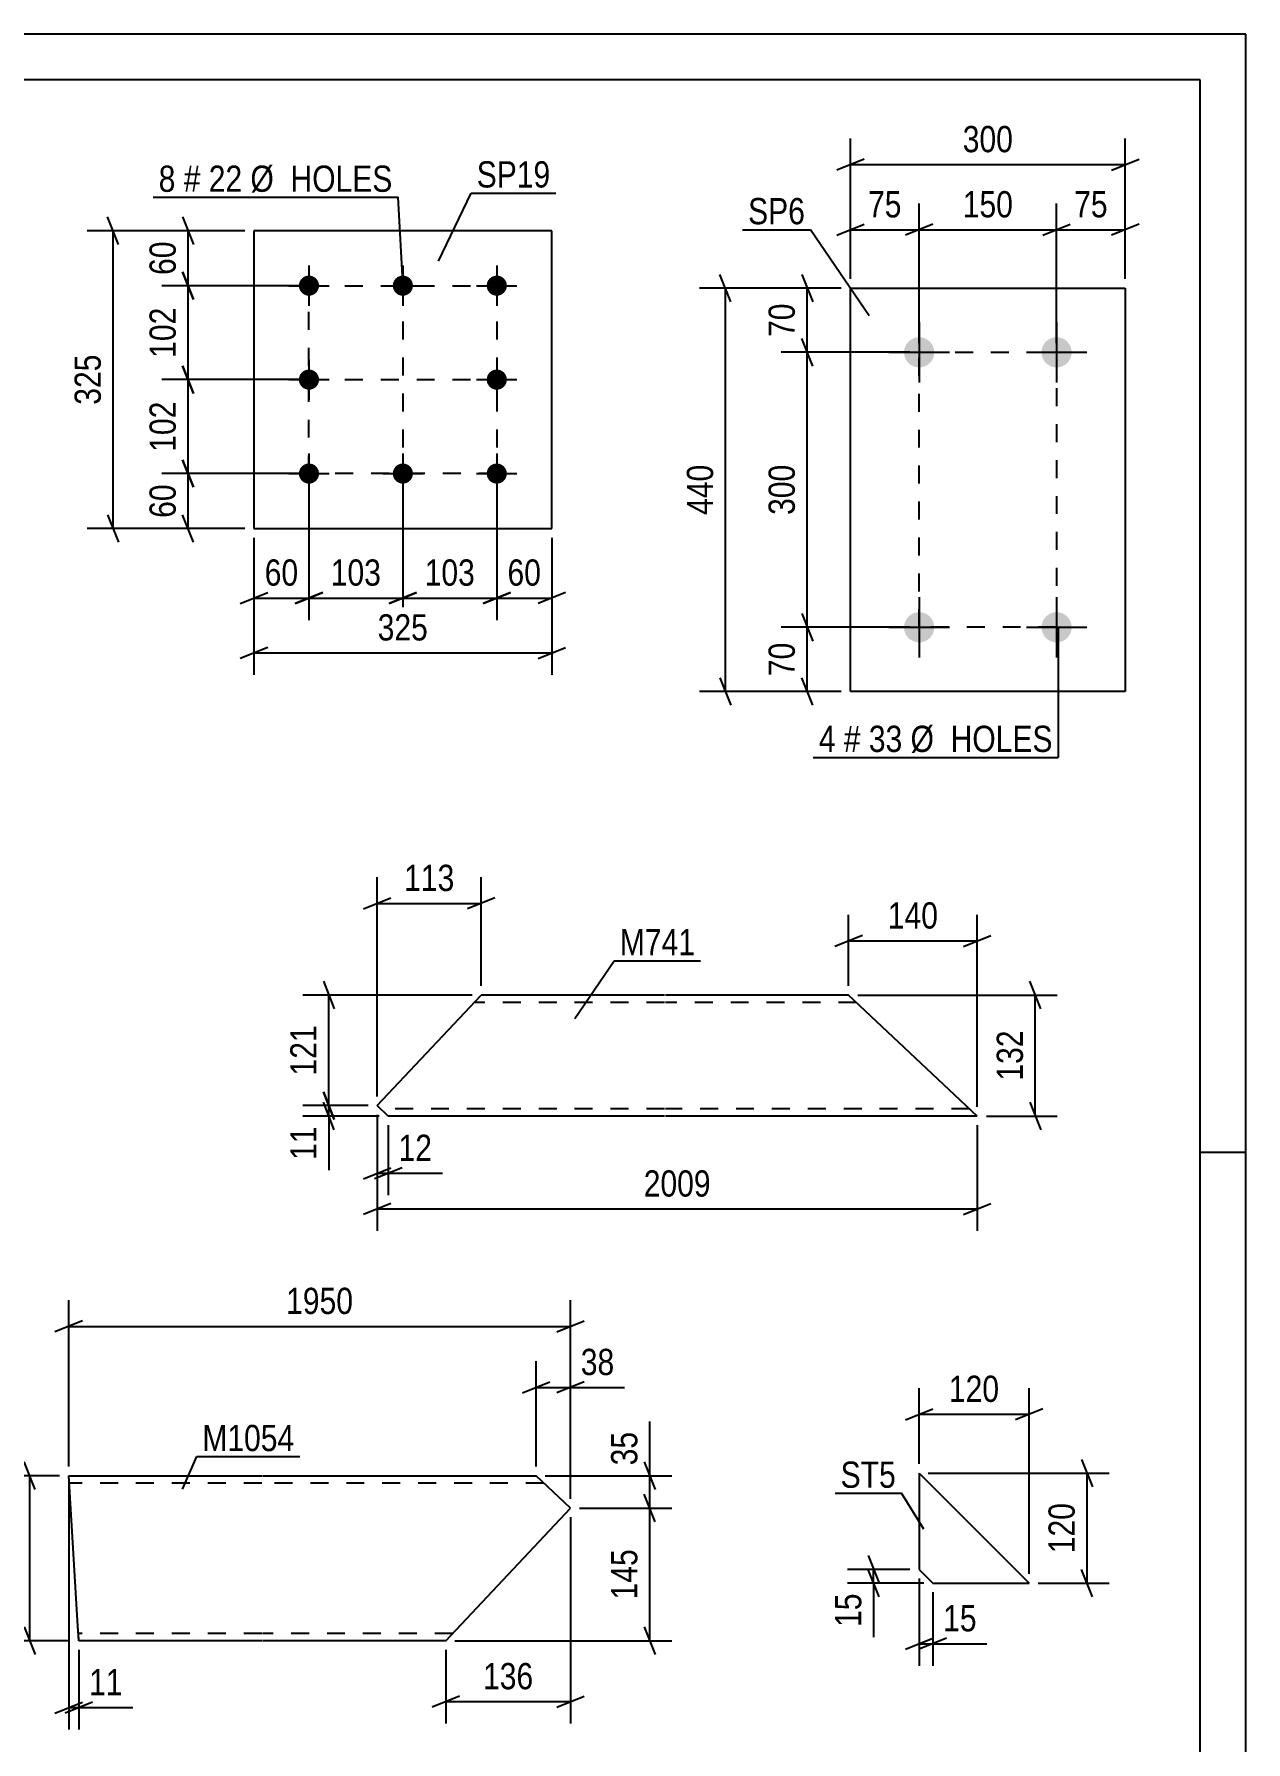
# Model space of a CAD drawing. Header units: millimetres. Extents: x 0 to 594, y 0 to 420.
# Drawn here: x 461.7 to 594, y 233.7 to 420 of the extents above; entities that cross this region are included whole.
import ezdxf

# ---------------------------------------------------------------- set-up
doc = ezdxf.new("R2010")
doc.units = ezdxf.units.MM
doc.linetypes.add('DXK_LINE_DOT2', pattern=[3.9198, 1.9599, -1.9599])
doc.styles.add('Arial Narrow', font='ARIALN.TTF', dxfattribs={"height": 0.2})

# ---------------------------------------------------------------- blocks, each defined once
blk = doc.blocks.new('Unknown-761545824-1135 - 13794')
at = {"color": 5, "linetype": 'Continuous'}
for p, q in [((594, 420), (0, 420)), ((594, 0), (594, 420)), ((589, 415), (5, 415)), ((589, 5), (589, 415)), ((594, 298), (589, 298))]:
    blk.add_line(p, q, dxfattribs=at)
blk = doc.blocks.new('Part-761545824-13639 - 13638')
at = {"color": 2, "linetype": 'Continuous'}
for p, q in [((499.19, 303.1), (510.54, 315.17)), ((530.54, 315.17), (510.54, 315.17)), ((550.64, 315.17), (530.64, 315.17)), ((564.68, 301.97), (550.64, 315.17)), ((500.4, 301.97), (499.19, 303.1)), ((530.54, 301.97), (500.4, 301.97)), ((564.68, 301.97), (530.64, 301.97))]:
    blk.add_line(p, q, dxfattribs=at)
at = {"color": 7, "linetype": 'DXK_LINE_DOT2'}
for p, q in [((530.54, 314.37), (509.79, 314.37)), ((551.49, 314.37), (530.64, 314.37)), ((530.54, 302.77), (499.55, 302.77)), ((563.83, 302.77), (530.64, 302.77)), ((563.58, 303), (563.63, 302.96)), ((563.76, 302.83), (563.83, 302.77))]:
    blk.add_line(p, q, dxfattribs=at)
blk = doc.blocks.new('Part-761545824-13692 - 13691')
at = {"color": 2, "linetype": 'Continuous'}
for p, q in [((466.53, 246.33), (465.52, 262.73)), ((465.52, 262.73), (486.58, 262.73)), ((486.68, 262.73), (516.53, 262.73)), ((520.28, 259.2), (516.53, 262.73)), ((506.68, 244.73), (520.28, 259.2)), ((466.63, 244.73), (466.53, 246.33)), ((486.58, 244.73), (466.63, 244.73)), ((506.68, 244.73), (486.68, 244.73))]:
    blk.add_line(p, q, dxfattribs=at)
at = {"color": 7, "linetype": 'DXK_LINE_DOT2'}
for p, q in [((486.58, 261.93), (465.57, 261.93)), ((517.38, 261.93), (486.68, 261.93)), ((466.62, 244.86), (466.53, 246.33)), ((466.58, 245.53), (466.57, 245.59)), ((486.58, 245.53), (466.58, 245.53)), ((507.43, 245.53), (486.68, 245.53))]:
    blk.add_line(p, q, dxfattribs=at)
blk = doc.blocks.new('Bolt-761545824-13707 - 13705')
at = {"linetype": 'Continuous'}
for points in [[(491.74, 393.66, -1), (491.74, 391.46, -1)], [(501.99, 393.66, -1), (501.99, 391.46, -1)], [(512.24, 393.66, -1), (512.24, 391.46, -1)], [(491.74, 383.41, -1), (491.74, 381.21, -1)], [(512.24, 383.41, -1), (512.24, 381.21, -1)], [(491.74, 373.16, -1), (491.74, 370.96, -1)], [(501.99, 373.16, -1), (501.99, 370.96, -1)], [(512.24, 373.16, -1), (512.24, 370.96, -1)]]:
    blk.add_hatch(color=1, dxfattribs=at).paths.add_polyline_path(points)
at = {"color": 1, "linetype": 'Continuous'}
for p, q in [((491.74, 394.76), (491.74, 390.36)), ((501.99, 394.76), (501.99, 390.36)), ((512.24, 394.76), (512.24, 390.36)), ((489.54, 392.56), (493.94, 392.56)), ((499.79, 392.56), (504.19, 392.56)), ((510.04, 392.56), (514.44, 392.56)), ((491.74, 384.51), (491.74, 380.11)), ((512.24, 384.51), (512.24, 380.11)), ((489.54, 382.31), (493.94, 382.31)), ((510.04, 382.31), (514.44, 382.31)), ((491.74, 374.26), (491.74, 369.86)), ((501.99, 374.26), (501.99, 369.86)), ((512.24, 374.26), (512.24, 369.86)), ((489.54, 372.06), (493.94, 372.06)), ((499.79, 372.06), (504.19, 372.06)), ((510.04, 372.06), (514.44, 372.06))]:
    blk.add_line(p, q, dxfattribs=at)
blk = doc.blocks.new('Part-761545824-13706 - 13705')
at = {"color": 2, "linetype": 'Continuous'}
for p, q in [((485.74, 398.56), (485.74, 366.06)), ((518.24, 398.56), (485.74, 398.56)), ((518.24, 366.06), (518.24, 398.56)), ((485.74, 366.06), (518.24, 366.06))]:
    blk.add_line(p, q, dxfattribs=at)
blk = doc.blocks.new('Bolt-761545824-13783 - 13781')
at = {"linetype": 'Continuous'}
for points in [[(558.34, 386.94, -1), (558.34, 383.64, -1)], [(573.34, 386.94, -1), (573.34, 383.64, -1)], [(558.34, 356.94, -1), (558.34, 353.64, -1)], [(573.34, 356.94, -1), (573.34, 353.64, -1)]]:
    blk.add_hatch(color=1, dxfattribs=at).paths.add_polyline_path(points)
at = {"color": 1, "linetype": 'Continuous'}
for p, q in [((558.34, 388.59), (558.34, 381.99)), ((573.34, 388.59), (573.34, 381.99)), ((555.04, 385.29), (561.64, 385.29)), ((570.04, 385.29), (576.64, 385.29)), ((558.34, 358.59), (558.34, 351.99)), ((573.34, 358.59), (573.34, 351.99)), ((555.04, 355.29), (561.64, 355.29)), ((570.04, 355.29), (576.64, 355.29))]:
    blk.add_line(p, q, dxfattribs=at)
blk = doc.blocks.new('Part-761545824-13782 - 13781')
at = {"color": 2, "linetype": 'Continuous'}
for p, q in [((550.84, 348.29), (550.84, 392.29)), ((550.84, 392.29), (580.84, 392.29)), ((580.84, 392.29), (580.84, 348.29)), ((580.84, 348.29), (550.84, 348.29))]:
    blk.add_line(p, q, dxfattribs=at)
blk = doc.blocks.new('Part-761545824-13821 - 13820')
at = {"color": 2, "linetype": 'Continuous'}
for p, q in [((558.34, 263.01), (558.34, 252.51)), ((558.34, 263.01), (570.34, 251.01)), ((558.34, 252.51), (559.84, 251.01)), ((559.84, 251.01), (570.34, 251.01))]:
    blk.add_line(p, q, dxfattribs=at)
blk = doc.blocks.new('Rectangle-761545824-16225 - 13705')
at = {"color": 1, "linetype": 'DXK_LINE_DOT2'}
blk.add_lwpolyline([(491.74, 392.56), (512.24, 392.56), (512.24, 372.06), (491.74, 372.06), (491.74, 392.56)], close=True, dxfattribs=at)
blk = doc.blocks.new('Rectangle-761545824-16265 - 13781')
at = {"color": 1, "linetype": 'DXK_LINE_DOT2'}
blk.add_lwpolyline([(558.34, 385.29), (573.34, 385.29), (573.34, 355.29), (558.34, 355.29), (558.34, 385.29)], close=True, dxfattribs=at)
blk = doc.blocks.new('Line-761545824-16235 - 13705')
at = {"color": 1, "linetype": 'DXK_LINE_DOT2'}
blk.add_line((501.99, 392.56), (501.99, 372.06), dxfattribs=at)
blk = doc.blocks.new('Line-761545824-16242 - 13705')
at = {"color": 1, "linetype": 'DXK_LINE_DOT2'}
blk.add_line((491.74, 382.31), (512.24, 382.31), dxfattribs=at)
blk = doc.blocks.new('StraightDimension-761545824-16345 - 13638')
at = {"color": 7, "linetype": 'Continuous'}
for p, q in [((509.54, 315.17), (491.06, 315.17)), ((493.31, 316.67), (494.51, 313.67)), ((493.91, 303.1), (493.91, 315.17)), ((494.51, 301.6), (493.31, 304.6)), ((498.19, 303.1), (491.06, 303.1))]:
    blk.add_line(p, q, dxfattribs=at)
at = {"color": 0}
blk.add_wipeout([(493.16, 312.48), (488.96, 312.48), (488.96, 305.79), (493.16, 305.79)], dxfattribs=at)
at = {"color": 3, "style": 'Arial Narrow'}
blk.add_text('121', height=2.863, rotation=90.0002, dxfattribs=at).set_placement((492.56, 306.39))
blk = doc.blocks.new('StraightDimension-761545824-14004 - 13638')
at = {"color": 7, "linetype": 'Continuous'}
for p, q in [((499.19, 302.1), (499.19, 293.32)), ((500.4, 300.97), (500.4, 293.32)), ((497.69, 295.12), (500.69, 296.32)), ((501.9, 296.32), (498.9, 295.12)), ((499.19, 295.72), (500.4, 295.72))]:
    blk.add_line(p, q, dxfattribs=at)
at = {"color": 0}
blk.add_wipeout([(505.78, 296.47), (505.78, 300.67), (500.92, 300.67), (500.92, 296.47)], dxfattribs=at)
at = {"color": 7, "linetype": 'Continuous'}
blk.add_line((500.4, 295.72), (506.3, 295.72), dxfattribs=at)
blk.add_line((500.4, 295.72), (506.3, 295.72), dxfattribs=at)
at = {"color": 3, "style": 'Arial Narrow'}
blk.add_text('12', height=2.863, dxfattribs=at).set_placement((501.52, 297.07))
blk = doc.blocks.new('StraightDimension-761545824-13996 - 13638')
at = {"color": 7, "linetype": 'Continuous'}
for p, q in [((550.64, 316.17), (550.64, 323.92)), ((564.68, 302.97), (564.68, 323.92)), ((552.14, 321.67), (549.14, 320.47)), ((550.64, 321.07), (564.68, 321.07)), ((563.18, 320.47), (566.18, 321.67))]:
    blk.add_line(p, q, dxfattribs=at)
at = {"color": 0}
blk.add_wipeout([(561, 321.82), (561, 326.02), (554.32, 326.02), (554.32, 321.82)], dxfattribs=at)
at = {"color": 3, "style": 'Arial Narrow'}
blk.add_text('140', height=2.863, dxfattribs=at).set_placement((554.92, 322.42))
blk = doc.blocks.new('StraightDimension-761545824-14016 - 13638')
at = {"color": 7, "linetype": 'Continuous'}
for p, q in [((551.64, 315.17), (573.42, 315.17)), ((571.62, 313.67), (570.42, 316.67)), ((571.02, 301.97), (571.02, 315.17)), ((565.68, 301.97), (573.42, 301.97)), ((570.42, 303.47), (571.62, 300.47))]:
    blk.add_line(p, q, dxfattribs=at)
at = {"color": 0}
blk.add_wipeout([(570.27, 311.91), (566.07, 311.91), (566.07, 305.23), (570.27, 305.23)], dxfattribs=at)
at = {"color": 3, "style": 'Arial Narrow'}
blk.add_text('132', height=2.863, rotation=90.0002, dxfattribs=at).set_placement((569.67, 305.83))
blk = doc.blocks.new('StraightDimension-761545824-14000 - 13638')
at = {"color": 7, "linetype": 'Continuous'}
for p, q in [((499.19, 304.1), (499.19, 328.02)), ((510.54, 316.17), (510.54, 328.02)), ((497.69, 324.57), (500.69, 325.77)), ((499.19, 325.17), (510.54, 325.17)), ((512.04, 325.77), (509.04, 324.57))]:
    blk.add_line(p, q, dxfattribs=at)
at = {"color": 0}
blk.add_wipeout([(508.21, 325.92), (508.21, 330.12), (501.53, 330.12), (501.53, 325.92)], dxfattribs=at)
at = {"color": 3, "style": 'Arial Narrow'}
blk.add_text('113', height=2.863, dxfattribs=at).set_placement((502.13, 326.52))
blk = doc.blocks.new('StraightDimension-761545824-14022 - 13638')
at = {"color": 7, "linetype": 'Continuous'}
for p, q in [((499.19, 302.1), (499.19, 289.43)), ((564.68, 300.97), (564.68, 289.43)), ((500.69, 292.43), (497.69, 291.23)), ((499.19, 291.83), (564.68, 291.83)), ((563.18, 291.23), (566.18, 292.43))]:
    blk.add_line(p, q, dxfattribs=at)
at = {"color": 0}
blk.add_wipeout([(536.19, 292.58), (536.19, 296.78), (527.68, 296.78), (527.68, 292.58)], dxfattribs=at)
at = {"color": 3, "style": 'Arial Narrow'}
blk.add_text('2009', height=2.863, dxfattribs=at).set_placement((528.28, 293.18))
blk = doc.blocks.new('StraightDimension-761545824-16346 - 13638')
at = {"color": 7, "linetype": 'Continuous'}
for p, q in [((493.31, 304.6), (494.51, 301.6)), ((498.19, 303.1), (491.06, 303.1)), ((499.4, 301.97), (491.06, 301.97)), ((494.51, 300.47), (493.31, 303.47)), ((493.91, 301.97), (493.91, 303.1))]:
    blk.add_line(p, q, dxfattribs=at)
at = {"color": 0}
blk.add_wipeout([(493.16, 301.44), (488.96, 301.44), (488.96, 296.59), (493.16, 296.59)], dxfattribs=at)
at = {"color": 7, "linetype": 'Continuous'}
blk.add_line((493.91, 301.97), (493.91, 296.06), dxfattribs=at)
blk.add_line((493.91, 301.97), (493.91, 296.06), dxfattribs=at)
at = {"color": 3, "style": 'Arial Narrow'}
blk.add_text('11', height=2.863, rotation=90.0002, dxfattribs=at).set_placement((492.56, 297.19))
blk = doc.blocks.new('StraightDimension-761545824-14095 - 13691')
at = {"color": 7, "linetype": 'Continuous'}
for p, q in [((521.28, 259.2), (531.33, 259.2)), ((529.53, 257.7), (528.33, 260.7)), ((528.93, 244.73), (528.93, 259.2)), ((528.33, 246.23), (529.53, 243.23)), ((507.68, 244.73), (531.33, 244.73))]:
    blk.add_line(p, q, dxfattribs=at)
at = {"color": 0}
blk.add_wipeout([(528.18, 255.31), (523.98, 255.31), (523.98, 248.63), (528.18, 248.63)], dxfattribs=at)
at = {"color": 3, "style": 'Arial Narrow'}
blk.add_text('145', height=2.863, rotation=90.0002, dxfattribs=at).set_placement((527.58, 249.23))
blk = doc.blocks.new('StraightDimension-761545824-14102 - 13691')
at = {"color": 7, "linetype": 'Continuous'}
for p, q in [((464.52, 262.73), (458.41, 262.73)), ((461.86, 261.23), (460.66, 264.23)), ((461.26, 244.73), (461.26, 262.73)), ((460.66, 246.23), (461.86, 243.23)), ((465.63, 244.73), (458.41, 244.73))]:
    blk.add_line(p, q, dxfattribs=at)
at = {"color": 0}
blk.add_wipeout([(460.51, 257.08), (456.31, 257.08), (456.31, 250.39), (460.51, 250.39)], dxfattribs=at)
at = {"color": 3, "style": 'Arial Narrow'}
blk.add_text('180', height=2.863, rotation=90.0002, dxfattribs=at).set_placement((459.91, 250.99))
blk = doc.blocks.new('StraightDimension-761545824-14094 - 13691')
at = {"color": 7, "linetype": 'Continuous'}
for p, q in [((517.53, 262.73), (531.33, 262.73)), ((528.33, 264.23), (529.53, 261.23)), ((528.93, 259.2), (528.93, 262.73)), ((521.28, 259.2), (531.33, 259.2)), ((529.53, 257.7), (528.33, 260.7))]:
    blk.add_line(p, q, dxfattribs=at)
at = {"color": 0}
blk.add_wipeout([(528.18, 268.11), (523.98, 268.11), (523.98, 263.26), (528.18, 263.26)], dxfattribs=at)
at = {"color": 7, "linetype": 'Continuous'}
blk.add_line((528.93, 262.73), (528.93, 268.64), dxfattribs=at)
blk.add_line((528.93, 262.73), (528.93, 268.64), dxfattribs=at)
at = {"color": 3, "style": 'Arial Narrow'}
blk.add_text('35', height=2.863, rotation=90.0002, dxfattribs=at).set_placement((527.58, 263.86))
blk = doc.blocks.new('StraightDimension-761545824-14086 - 13691')
at = {"color": 7, "linetype": 'Continuous'}
for p, q in [((465.52, 261.73), (465.52, 235.03)), ((466.63, 243.73), (466.63, 235.03)), ((464.02, 236.83), (467.02, 238.03)), ((468.13, 238.03), (465.13, 236.83)), ((465.52, 237.43), (466.63, 237.43))]:
    blk.add_line(p, q, dxfattribs=at)
at = {"color": 0}
blk.add_wipeout([(472.01, 238.18), (472.01, 242.38), (467.15, 242.38), (467.15, 238.18)], dxfattribs=at)
at = {"color": 7, "linetype": 'Continuous'}
blk.add_line((466.63, 237.43), (472.53, 237.43), dxfattribs=at)
blk.add_line((466.63, 237.43), (472.53, 237.43), dxfattribs=at)
at = {"color": 3, "style": 'Arial Narrow'}
blk.add_text('11', height=2.863, dxfattribs=at).set_placement((467.75, 238.78))
blk = doc.blocks.new('StraightDimension-761545824-14090 - 13691')
at = {"color": 7, "linetype": 'Continuous'}
for p, q in [((516.53, 263.73), (516.53, 275.21)), ((520.28, 260.2), (520.28, 275.21)), ((515.03, 271.76), (518.03, 272.96)), ((516.53, 272.36), (520.28, 272.36)), ((521.78, 272.96), (518.78, 271.76))]:
    blk.add_line(p, q, dxfattribs=at)
at = {"color": 0}
blk.add_wipeout([(525.67, 273.11), (525.67, 277.31), (520.81, 277.31), (520.81, 273.11)], dxfattribs=at)
at = {"color": 7, "linetype": 'Continuous'}
blk.add_line((520.28, 272.36), (526.19, 272.36), dxfattribs=at)
blk.add_line((520.28, 272.36), (526.19, 272.36), dxfattribs=at)
at = {"color": 3, "style": 'Arial Narrow'}
blk.add_text('38', height=2.863, dxfattribs=at).set_placement((521.41, 273.71))
blk = doc.blocks.new('StraightDimension-761545824-14082 - 13691')
at = {"color": 7, "linetype": 'Continuous'}
for p, q in [((520.28, 258.2), (520.28, 235.68)), ((506.68, 243.73), (506.68, 235.68)), ((508.18, 238.68), (505.18, 237.48)), ((518.78, 237.48), (521.78, 238.68)), ((506.68, 238.08), (520.28, 238.08))]:
    blk.add_line(p, q, dxfattribs=at)
at = {"color": 0}
blk.add_wipeout([(516.82, 238.83), (516.82, 243.03), (510.14, 243.03), (510.14, 238.83)], dxfattribs=at)
at = {"color": 3, "style": 'Arial Narrow'}
blk.add_text('136', height=2.863, dxfattribs=at).set_placement((510.74, 239.43))
blk = doc.blocks.new('StraightDimension-761545824-14108 - 13691')
at = {"color": 7, "linetype": 'Continuous'}
for p, q in [((465.52, 263.73), (465.52, 281.87)), ((520.28, 260.2), (520.28, 281.87)), ((467.02, 279.62), (464.02, 278.42)), ((518.78, 278.42), (521.78, 279.62)), ((465.52, 279.02), (520.28, 279.02))]:
    blk.add_line(p, q, dxfattribs=at)
at = {"color": 0}
blk.add_wipeout([(497.16, 279.77), (497.16, 283.97), (488.65, 283.97), (488.65, 279.77)], dxfattribs=at)
at = {"color": 3, "style": 'Arial Narrow'}
blk.add_text('1950', height=2.863, dxfattribs=at).set_placement((489.25, 280.37))
blk = doc.blocks.new('StraightDimension-761545824-14112 - 13705')
at = {"color": 7, "linetype": 'Continuous'}
for p, q in [((477.95, 400.06), (479.15, 397.06)), ((484.74, 398.56), (475.7, 398.56)), ((478.55, 392.56), (478.55, 398.56)), ((479.15, 391.06), (477.95, 394.06)), ((490.74, 392.56), (475.7, 392.56))]:
    blk.add_line(p, q, dxfattribs=at)
at = {"color": 0}
blk.add_wipeout([(477.8, 397.99), (473.6, 397.99), (473.6, 393.13), (477.8, 393.13)], dxfattribs=at)
at = {"color": 3, "style": 'Arial Narrow'}
blk.add_text('60', height=2.863, rotation=90.0002, dxfattribs=at).set_placement((477.2, 393.73))
blk = doc.blocks.new('StraightDimension-761545824-14135 - 13705')
at = {"color": 7, "linetype": 'Continuous'}
for p, q in [((491.74, 371.06), (491.74, 356.08)), ((485.74, 365.06), (485.74, 356.08)), ((484.24, 357.88), (487.24, 359.08)), ((485.74, 358.48), (491.74, 358.48)), ((493.24, 359.08), (490.24, 357.88))]:
    blk.add_line(p, q, dxfattribs=at)
at = {"color": 0}
blk.add_wipeout([(491.16, 359.23), (491.16, 363.43), (486.31, 363.43), (486.31, 359.23)], dxfattribs=at)
at = {"color": 3, "style": 'Arial Narrow'}
blk.add_text('60', height=2.863, dxfattribs=at).set_placement((486.91, 359.83))
blk = doc.blocks.new('StraightDimension-761545824-14113 - 13705')
at = {"color": 7, "linetype": 'Continuous'}
for p, q in [((477.95, 394.06), (479.15, 391.06)), ((490.74, 392.56), (475.7, 392.56)), ((478.55, 382.31), (478.55, 392.56)), ((479.15, 380.81), (477.95, 383.81)), ((490.74, 382.31), (475.7, 382.31))]:
    blk.add_line(p, q, dxfattribs=at)
at = {"color": 0}
blk.add_wipeout([(477.8, 390.78), (473.6, 390.78), (473.6, 384.09), (477.8, 384.09)], dxfattribs=at)
at = {"color": 3, "style": 'Arial Narrow'}
blk.add_text('102', height=2.863, rotation=90.0002, dxfattribs=at).set_placement((477.2, 384.69))
blk = doc.blocks.new('StraightDimension-761545824-14114 - 13705')
at = {"color": 7, "linetype": 'Continuous'}
for p, q in [((477.95, 383.81), (479.15, 380.81)), ((490.74, 382.31), (475.7, 382.31)), ((478.55, 372.06), (478.55, 382.31)), ((479.15, 370.56), (477.95, 373.56)), ((490.74, 372.06), (475.7, 372.06))]:
    blk.add_line(p, q, dxfattribs=at)
at = {"color": 0}
blk.add_wipeout([(477.8, 380.53), (473.6, 380.53), (473.6, 373.84), (477.8, 373.84)], dxfattribs=at)
at = {"color": 3, "style": 'Arial Narrow'}
blk.add_text('102', height=2.863, rotation=90.0002, dxfattribs=at).set_placement((477.2, 374.44))
blk = doc.blocks.new('StraightDimension-761545824-14115 - 13705')
at = {"color": 7, "linetype": 'Continuous'}
for p, q in [((477.95, 373.56), (479.15, 370.56)), ((490.74, 372.06), (475.7, 372.06)), ((478.55, 366.06), (478.55, 372.06)), ((479.15, 364.56), (477.95, 367.56)), ((484.74, 366.06), (475.7, 366.06))]:
    blk.add_line(p, q, dxfattribs=at)
at = {"color": 0}
blk.add_wipeout([(477.8, 371.49), (473.6, 371.49), (473.6, 366.63), (477.8, 366.63)], dxfattribs=at)
at = {"color": 3, "style": 'Arial Narrow'}
blk.add_text('60', height=2.863, rotation=90.0002, dxfattribs=at).set_placement((477.2, 367.23))
blk = doc.blocks.new('StraightDimension-761545824-14128 - 13705')
at = {"color": 7, "linetype": 'Continuous'}
for p, q in [((470.97, 397.06), (469.77, 400.06)), ((484.74, 398.56), (467.52, 398.56)), ((470.37, 366.06), (470.37, 398.56)), ((469.77, 367.56), (470.97, 364.56)), ((484.74, 366.06), (467.52, 366.06))]:
    blk.add_line(p, q, dxfattribs=at)
at = {"color": 0}
blk.add_wipeout([(469.62, 385.65), (465.42, 385.65), (465.42, 378.97), (469.62, 378.97)], dxfattribs=at)
at = {"color": 3, "style": 'Arial Narrow'}
blk.add_text('325', height=2.863, rotation=90.0002, dxfattribs=at).set_placement((469.02, 379.57))
blk = doc.blocks.new('StraightDimension-761545824-14132 - 13705')
at = {"color": 7, "linetype": 'Continuous'}
for p, q in [((512.24, 371.06), (512.24, 356.08)), ((518.24, 365.06), (518.24, 356.08)), ((510.74, 357.88), (513.74, 359.08)), ((512.24, 358.48), (518.24, 358.48)), ((519.74, 359.08), (516.74, 357.88))]:
    blk.add_line(p, q, dxfattribs=at)
at = {"color": 0}
blk.add_wipeout([(517.66, 359.23), (517.66, 363.43), (512.81, 363.43), (512.81, 359.23)], dxfattribs=at)
at = {"color": 3, "style": 'Arial Narrow'}
blk.add_text('60', height=2.863, dxfattribs=at).set_placement((513.41, 359.83))
blk = doc.blocks.new('StraightDimension-761545824-14133 - 13705')
at = {"color": 7, "linetype": 'Continuous'}
for p, q in [((501.99, 371.06), (501.99, 356.08)), ((512.24, 371.06), (512.24, 356.08)), ((500.49, 357.88), (503.49, 359.08)), ((501.99, 358.48), (512.24, 358.48)), ((513.74, 359.08), (510.74, 357.88))]:
    blk.add_line(p, q, dxfattribs=at)
at = {"color": 0}
blk.add_wipeout([(510.45, 359.23), (510.45, 363.43), (503.77, 363.43), (503.77, 359.23)], dxfattribs=at)
at = {"color": 3, "style": 'Arial Narrow'}
blk.add_text('103', height=2.863, dxfattribs=at).set_placement((504.37, 359.83))
blk = doc.blocks.new('StraightDimension-761545824-14134 - 13705')
at = {"color": 7, "linetype": 'Continuous'}
for p, q in [((491.74, 371.06), (491.74, 356.08)), ((501.99, 371.06), (501.99, 356.08)), ((490.24, 357.88), (493.24, 359.08)), ((491.74, 358.48), (501.99, 358.48)), ((503.49, 359.08), (500.49, 357.88))]:
    blk.add_line(p, q, dxfattribs=at)
at = {"color": 0}
blk.add_wipeout([(500.2, 359.23), (500.2, 363.43), (493.52, 363.43), (493.52, 359.23)], dxfattribs=at)
at = {"color": 3, "style": 'Arial Narrow'}
blk.add_text('103', height=2.863, dxfattribs=at).set_placement((494.12, 359.83))
blk = doc.blocks.new('StraightDimension-761545824-14148 - 13705')
at = {"color": 7, "linetype": 'Continuous'}
for p, q in [((485.74, 365.06), (485.74, 350.1)), ((518.24, 365.06), (518.24, 350.1)), ((487.24, 353.1), (484.24, 351.9)), ((485.74, 352.5), (518.24, 352.5)), ((516.74, 351.9), (519.74, 353.1))]:
    blk.add_line(p, q, dxfattribs=at)
at = {"color": 0}
blk.add_wipeout([(505.33, 353.25), (505.33, 357.45), (498.64, 357.45), (498.64, 353.25)], dxfattribs=at)
at = {"color": 3, "style": 'Arial Narrow'}
blk.add_text('325', height=2.863, dxfattribs=at).set_placement((499.24, 353.85))
blk = doc.blocks.new('StraightDimension-761545824-14193 - 13781')
at = {"color": 7, "linetype": 'Continuous'}
for p, q in [((546.72, 383.79), (545.52, 386.79)), ((557.34, 385.29), (543.27, 385.29)), ((546.12, 355.29), (546.12, 385.29)), ((545.52, 356.79), (546.72, 353.79)), ((557.34, 355.29), (543.27, 355.29))]:
    blk.add_line(p, q, dxfattribs=at)
at = {"color": 0}
blk.add_wipeout([(545.37, 373.63), (541.17, 373.63), (541.17, 366.95), (545.37, 366.95)], dxfattribs=at)
at = {"color": 3, "style": 'Arial Narrow'}
blk.add_text('300', height=2.863, rotation=90.0002, dxfattribs=at).set_placement((544.77, 367.55))
blk = doc.blocks.new('StraightDimension-761545824-14220 - 13781')
at = {"color": 7, "linetype": 'Continuous'}
for p, q in [((550.84, 393.29), (550.84, 408.62)), ((580.84, 393.29), (580.84, 408.62)), ((552.34, 406.37), (549.34, 405.17)), ((579.34, 405.17), (582.34, 406.37)), ((550.84, 405.77), (580.84, 405.77))]:
    blk.add_line(p, q, dxfattribs=at)
at = {"color": 0}
blk.add_wipeout([(569.18, 406.52), (569.18, 410.72), (562.5, 410.72), (562.5, 406.52)], dxfattribs=at)
at = {"color": 3, "style": 'Arial Narrow'}
blk.add_text('300', height=2.863, dxfattribs=at).set_placement((563.1, 407.12))
blk = doc.blocks.new('StraightDimension-761545824-14192 - 13781')
at = {"color": 7, "linetype": 'Continuous'}
for p, q in [((545.52, 393.79), (546.72, 390.79)), ((549.84, 392.29), (543.27, 392.29)), ((546.12, 385.29), (546.12, 392.29)), ((546.72, 383.79), (545.52, 386.79)), ((557.34, 385.29), (543.27, 385.29))]:
    blk.add_line(p, q, dxfattribs=at)
at = {"color": 0}
blk.add_wipeout([(545.37, 391.22), (541.17, 391.22), (541.17, 386.36), (545.37, 386.36)], dxfattribs=at)
at = {"color": 3, "style": 'Arial Narrow'}
blk.add_text('70', height=2.863, rotation=90.0002, dxfattribs=at).set_placement((544.77, 386.96))
blk = doc.blocks.new('StraightDimension-761545824-14194 - 13781')
at = {"color": 7, "linetype": 'Continuous'}
for p, q in [((545.52, 356.79), (546.72, 353.79)), ((557.34, 355.29), (543.27, 355.29)), ((546.12, 348.29), (546.12, 355.29)), ((546.72, 346.79), (545.52, 349.79)), ((549.84, 348.29), (543.27, 348.29))]:
    blk.add_line(p, q, dxfattribs=at)
at = {"color": 0}
blk.add_wipeout([(545.37, 354.22), (541.17, 354.22), (541.17, 349.36), (545.37, 349.36)], dxfattribs=at)
at = {"color": 3, "style": 'Arial Narrow'}
blk.add_text('70', height=2.863, rotation=90.0002, dxfattribs=at).set_placement((544.77, 349.96))
blk = doc.blocks.new('StraightDimension-761545824-14204 - 13781')
at = {"color": 7, "linetype": 'Continuous'}
for p, q in [((537.8, 390.79), (536.6, 393.79)), ((549.84, 392.29), (534.35, 392.29)), ((537.2, 348.29), (537.2, 392.29)), ((536.6, 349.79), (537.8, 346.79)), ((549.84, 348.29), (534.35, 348.29))]:
    blk.add_line(p, q, dxfattribs=at)
at = {"color": 0}
blk.add_wipeout([(536.45, 373.63), (532.25, 373.63), (532.25, 366.95), (536.45, 366.95)], dxfattribs=at)
at = {"color": 3, "style": 'Arial Narrow'}
blk.add_text('440', height=2.863, rotation=90.0002, dxfattribs=at).set_placement((535.85, 367.55))
blk = doc.blocks.new('StraightDimension-761545824-14208 - 13781')
at = {"color": 7, "linetype": 'Continuous'}
for p, q in [((573.34, 386.29), (573.34, 401.51)), ((580.84, 393.29), (580.84, 401.51)), ((571.84, 398.06), (574.84, 399.26)), ((582.34, 399.26), (579.34, 398.06)), ((573.34, 398.66), (580.84, 398.66))]:
    blk.add_line(p, q, dxfattribs=at)
at = {"color": 0}
blk.add_wipeout([(579.52, 399.41), (579.52, 403.61), (574.66, 403.61), (574.66, 399.41)], dxfattribs=at)
at = {"color": 3, "style": 'Arial Narrow'}
blk.add_text('75', height=2.863, dxfattribs=at).set_placement((575.26, 400.01))
blk = doc.blocks.new('StraightDimension-761545824-14209 - 13781')
at = {"color": 7, "linetype": 'Continuous'}
for p, q in [((558.34, 386.29), (558.34, 401.51)), ((573.34, 386.29), (573.34, 401.51)), ((559.84, 399.26), (556.84, 398.06)), ((571.84, 398.06), (574.84, 399.26)), ((558.34, 398.66), (573.34, 398.66))]:
    blk.add_line(p, q, dxfattribs=at)
at = {"color": 0}
blk.add_wipeout([(569.18, 399.41), (569.18, 403.61), (562.5, 403.61), (562.5, 399.41)], dxfattribs=at)
at = {"color": 3, "style": 'Arial Narrow'}
blk.add_text('150', height=2.863, dxfattribs=at).set_placement((563.1, 400.01))
blk = doc.blocks.new('StraightDimension-761545824-14210 - 13781')
at = {"color": 7, "linetype": 'Continuous'}
for p, q in [((550.84, 393.29), (550.84, 401.51)), ((558.34, 386.29), (558.34, 401.51)), ((549.34, 398.06), (552.34, 399.26)), ((559.84, 399.26), (556.84, 398.06)), ((550.84, 398.66), (558.34, 398.66))]:
    blk.add_line(p, q, dxfattribs=at)
at = {"color": 0}
blk.add_wipeout([(557.02, 399.41), (557.02, 403.61), (552.16, 403.61), (552.16, 399.41)], dxfattribs=at)
at = {"color": 3, "style": 'Arial Narrow'}
blk.add_text('75', height=2.863, dxfattribs=at).set_placement((552.76, 400.01))
blk = doc.blocks.new('StraightDimension-761545824-14354 - 13820')
at = {"color": 7, "linetype": 'Continuous'}
for p, q in [((552.77, 254.01), (553.97, 251.01)), ((557.34, 252.51), (550.52, 252.51)), ((553.97, 249.51), (552.77, 252.51)), ((553.37, 251.01), (553.37, 252.51)), ((558.84, 251.01), (550.52, 251.01))]:
    blk.add_line(p, q, dxfattribs=at)
at = {"color": 0}
blk.add_wipeout([(552.62, 250.49), (548.42, 250.49), (548.42, 245.63), (552.62, 245.63)], dxfattribs=at)
at = {"color": 7, "linetype": 'Continuous'}
blk.add_line((553.37, 251.01), (553.37, 245.11), dxfattribs=at)
blk.add_line((553.37, 251.01), (553.37, 245.11), dxfattribs=at)
at = {"color": 3, "style": 'Arial Narrow'}
blk.add_text('15', height=2.863, rotation=90.0002, dxfattribs=at).set_placement((552.02, 246.23))
blk = doc.blocks.new('StraightDimension-761545824-14346 - 13820')
at = {"color": 7, "linetype": 'Continuous'}
for p, q in [((558.34, 251.51), (558.34, 242)), ((559.84, 250.01), (559.84, 242)), ((556.84, 243.8), (559.84, 245)), ((561.34, 245), (558.34, 243.8)), ((558.34, 244.4), (559.84, 244.4))]:
    blk.add_line(p, q, dxfattribs=at)
at = {"color": 0}
blk.add_wipeout([(565.22, 245.15), (565.22, 249.35), (560.36, 249.35), (560.36, 245.15)], dxfattribs=at)
at = {"color": 7, "linetype": 'Continuous'}
blk.add_line((559.84, 244.4), (565.74, 244.4), dxfattribs=at)
blk.add_line((559.84, 244.4), (565.74, 244.4), dxfattribs=at)
at = {"color": 3, "style": 'Arial Narrow'}
blk.add_text('15', height=2.863, dxfattribs=at).set_placement((560.96, 245.75))
blk = doc.blocks.new('StraightDimension-761545824-14358 - 13820')
at = {"color": 7, "linetype": 'Continuous'}
for p, q in [((559.34, 263.01), (579.07, 263.01)), ((576.07, 264.51), (577.27, 261.51)), ((576.67, 251.01), (576.67, 263.01)), ((577.27, 249.51), (576.07, 252.51)), ((571.34, 251.01), (579.07, 251.01))]:
    blk.add_line(p, q, dxfattribs=at)
at = {"color": 0}
blk.add_wipeout([(575.92, 260.36), (571.72, 260.36), (571.72, 253.67), (575.92, 253.67)], dxfattribs=at)
at = {"color": 3, "style": 'Arial Narrow'}
blk.add_text('120', height=2.863, rotation=90.0002, dxfattribs=at).set_placement((575.32, 254.27))
blk = doc.blocks.new('StraightDimension-761545824-14350 - 13820')
at = {"color": 7, "linetype": 'Continuous'}
for p, q in [((558.34, 264.01), (558.34, 272.28)), ((570.34, 252.01), (570.34, 272.28)), ((556.84, 268.83), (559.84, 270.03)), ((558.34, 269.43), (570.34, 269.43)), ((571.84, 270.03), (568.84, 268.83))]:
    blk.add_line(p, q, dxfattribs=at)
at = {"color": 0}
blk.add_wipeout([(567.68, 270.18), (567.68, 274.38), (560.99, 274.38), (560.99, 270.18)], dxfattribs=at)
at = {"color": 3, "style": 'Arial Narrow'}
blk.add_text('120', height=2.863, dxfattribs=at).set_placement((561.59, 270.78))
blk = doc.blocks.new('Mark-761545824-14417 - 13638')
at = {"color": 0}
blk.add_wipeout([(533.89, 319.51), (533.89, 322.51), (525.67, 322.51), (525.67, 319.51)], dxfattribs=at)
blk.add_wipeout([(533.89, 319.51), (533.89, 322.51), (525.67, 322.51), (525.67, 319.51)], dxfattribs=at)
at = {"color": 30, "linetype": 'Continuous'}
for p, q in [((520.75, 312.62), (525.07, 318.91)), ((525.07, 318.91), (534.49, 318.91))]:
    blk.add_line(p, q, dxfattribs=at)
at = {"color": 3, "style": 'Arial Narrow'}
blk.add_text('M741', height=2.863, dxfattribs=at).set_placement((525.67, 319.51))
blk = doc.blocks.new('Mark-761545824-14432 - 13691')
at = {"color": 0}
blk.add_wipeout([(490.16, 265.41), (490.16, 268.41), (480.1, 268.41), (480.1, 265.41)], dxfattribs=at)
blk.add_wipeout([(490.16, 265.41), (490.16, 268.41), (480.1, 268.41), (480.1, 265.41)], dxfattribs=at)
at = {"color": 30, "linetype": 'Continuous'}
for p, q in [((477.95, 261.27), (479.5, 264.81)), ((479.5, 264.81), (490.76, 264.81))]:
    blk.add_line(p, q, dxfattribs=at)
at = {"color": 3, "style": 'Arial Narrow'}
blk.add_text('M1054', height=2.863, dxfattribs=at).set_placement((480.1, 265.41))
blk = doc.blocks.new('Mark-761545824-14435 - 13705')
at = {"color": 0}
blk.add_wipeout([(518.09, 403.27), (518.09, 406.27), (510.05, 406.27), (510.05, 403.27)], dxfattribs=at)
blk.add_wipeout([(518.09, 403.27), (518.09, 406.27), (510.05, 406.27), (510.05, 403.27)], dxfattribs=at)
at = {"color": 30, "linetype": 'Continuous'}
for p, q in [((505.88, 395.23), (509.45, 402.67)), ((509.45, 402.67), (518.69, 402.67))]:
    blk.add_line(p, q, dxfattribs=at)
at = {"color": 3, "style": 'Arial Narrow'}
blk.add_text('SP19', height=2.863, dxfattribs=at).set_placement((510.05, 403.27))
blk = doc.blocks.new('Mark-761545824-14438 - 13705')
at = {"color": 0}
blk.add_wipeout([(477.17, 402.8), (477.17, 405.8), (475.34, 405.8), (475.34, 402.8)], dxfattribs=at)
blk.add_wipeout([(477.17, 402.8), (477.17, 405.8), (475.34, 405.8), (475.34, 402.8)], dxfattribs=at)
at = {"color": 3, "style": 'Arial Narrow'}
blk.add_text('8', height=2.86, dxfattribs=at).set_placement((475.34, 402.8))
at = {"color": 0}
blk.add_wipeout([(479.9, 402.8), (479.9, 405.8), (478.07, 405.8), (478.07, 402.8)], dxfattribs=at)
blk.add_wipeout([(479.9, 402.8), (479.9, 405.8), (478.07, 405.8), (478.07, 402.8)], dxfattribs=at)
blk.add_wipeout([(484.45, 402.8), (484.45, 405.8), (480.8, 405.8), (480.8, 402.8)], dxfattribs=at)
blk.add_wipeout([(484.45, 402.8), (484.45, 405.8), (480.8, 405.8), (480.8, 402.8)], dxfattribs=at)
at = {"color": 3, "style": 'Arial Narrow'}
for s, height, p in [('#', 2.86, (478.07, 402.8)), ('22', 2.863, (480.8, 402.8))]:
    blk.add_text(s, height=height, dxfattribs=at).set_placement(p)
at = {"color": 0}
blk.add_wipeout([(500.88, 402.8), (500.88, 405.8), (485.35, 405.8), (485.35, 402.8)], dxfattribs=at)
blk.add_wipeout([(500.88, 402.8), (500.88, 405.8), (485.35, 405.8), (485.35, 402.8)], dxfattribs=at)
at = {"color": 7, "linetype": 'Continuous'}
for p in [(474.74, 402.2), (502.01, 392.34)]:
    blk.add_line(p, (501.48, 402.2), dxfattribs=at)
at = {"color": 3, "style": 'Arial Narrow'}
blk.add_text('Ø  HOLES', height=2.863, dxfattribs=at).set_placement((485.35, 402.8))
blk = doc.blocks.new('Mark-761545824-14454 - 13781')
at = {"color": 0}
blk.add_wipeout([(549.22, 341.69), (549.22, 344.69), (547.39, 344.69), (547.39, 341.69)], dxfattribs=at)
blk.add_wipeout([(549.22, 341.69), (549.22, 344.69), (547.39, 344.69), (547.39, 341.69)], dxfattribs=at)
at = {"color": 3, "style": 'Arial Narrow'}
blk.add_text('4', height=2.86, dxfattribs=at).set_placement((547.39, 341.69))
at = {"color": 0}
blk.add_wipeout([(551.95, 341.69), (551.95, 344.69), (550.12, 344.69), (550.12, 341.69)], dxfattribs=at)
blk.add_wipeout([(551.95, 341.69), (551.95, 344.69), (550.12, 344.69), (550.12, 341.69)], dxfattribs=at)
blk.add_wipeout([(556.5, 341.69), (556.5, 344.69), (552.85, 344.69), (552.85, 341.69)], dxfattribs=at)
blk.add_wipeout([(556.5, 341.69), (556.5, 344.69), (552.85, 344.69), (552.85, 341.69)], dxfattribs=at)
at = {"color": 3, "style": 'Arial Narrow'}
for s, height, p in [('#', 2.86, (550.12, 341.69)), ('33', 2.863, (552.85, 341.69))]:
    blk.add_text(s, height=height, dxfattribs=at).set_placement(p)
at = {"color": 0}
blk.add_wipeout([(572.93, 341.69), (572.93, 344.69), (557.4, 344.69), (557.4, 341.69)], dxfattribs=at)
blk.add_wipeout([(572.93, 341.69), (572.93, 344.69), (557.4, 344.69), (557.4, 341.69)], dxfattribs=at)
at = {"color": 7, "linetype": 'Continuous'}
for p in [(573.53, 355.36), (546.79, 341.09)]:
    blk.add_line(p, (573.53, 341.09), dxfattribs=at)
at = {"color": 3, "style": 'Arial Narrow'}
blk.add_text('Ø  HOLES', height=2.863, dxfattribs=at).set_placement((557.4, 341.69))
blk = doc.blocks.new('Mark-761545824-16256 - 13781')
at = {"color": 0}
blk.add_wipeout([(545.89, 399.26), (545.89, 402.26), (539.67, 402.26), (539.67, 399.26)], dxfattribs=at)
blk.add_wipeout([(545.89, 399.26), (545.89, 402.26), (539.67, 402.26), (539.67, 399.26)], dxfattribs=at)
at = {"color": 30, "linetype": 'Continuous'}
for p in [(539.07, 398.66), (552.9, 389.28)]:
    blk.add_line(p, (546.49, 398.66), dxfattribs=at)
at = {"color": 3, "style": 'Arial Narrow'}
blk.add_text('SP6', height=2.863, dxfattribs=at).set_placement((539.67, 399.26))
blk = doc.blocks.new('Mark-761545824-14467 - 13820')
at = {"color": 0}
blk.add_wipeout([(555.8, 261.41), (555.8, 264.41), (549.77, 264.41), (549.77, 261.41)], dxfattribs=at)
blk.add_wipeout([(555.8, 261.41), (555.8, 264.41), (549.77, 264.41), (549.77, 261.41)], dxfattribs=at)
at = {"color": 30, "linetype": 'Continuous'}
for p in [(549.17, 260.81), (558.85, 256.91)]:
    blk.add_line(p, (556.4, 260.81), dxfattribs=at)
at = {"color": 3, "style": 'Arial Narrow'}
blk.add_text('ST5', height=2.863, dxfattribs=at).set_placement((549.77, 261.41))

msp = doc.modelspace()

# ---------------------------------------------------------------- block references
for name in ['Unknown-761545824-1135 - 13794', 'Part-761545824-13706 - 13705', 'Bolt-761545824-13707 - 13705', 'Rectangle-761545824-16225 - 13705', 'Line-761545824-16235 - 13705', 'Part-761545824-13782 - 13781', 'Bolt-761545824-13783 - 13781', 'Rectangle-761545824-16265 - 13781', 'Line-761545824-16242 - 13705', 'Part-761545824-13639 - 13638', 'Part-761545824-13692 - 13691', 'Part-761545824-13821 - 13820']:
    msp.add_blockref(name, (0, 0))

# ---------------------------------------------------------------- next in the draw order: block references
for name in ['StraightDimension-761545824-14220 - 13781', 'Mark-761545824-14435 - 13705', 'StraightDimension-761545824-14112 - 13705', 'StraightDimension-761545824-14193 - 13781', 'StraightDimension-761545824-14135 - 13705', 'StraightDimension-761545824-14132 - 13705', 'StraightDimension-761545824-13996 - 13638', 'Mark-761545824-14417 - 13638', 'StraightDimension-761545824-16345 - 13638', 'StraightDimension-761545824-14102 - 13691', 'StraightDimension-761545824-14095 - 13691', 'StraightDimension-761545824-14354 - 13820']:
    msp.add_blockref(name, (0, 0))

# ---------------------------------------------------------------- next in the draw order: block references
for name in ['StraightDimension-761545824-14208 - 13781', 'StraightDimension-761545824-14113 - 13705', 'StraightDimension-761545824-14192 - 13781', 'StraightDimension-761545824-14133 - 13705', 'StraightDimension-761545824-14194 - 13781', 'StraightDimension-761545824-14000 - 13638', 'StraightDimension-761545824-14016 - 13638', 'StraightDimension-761545824-14004 - 13638', 'StraightDimension-761545824-14094 - 13691', 'StraightDimension-761545824-14086 - 13691', 'StraightDimension-761545824-14346 - 13820']:
    msp.add_blockref(name, (0, 0))

# ---------------------------------------------------------------- next in the draw order: block references
for name in ['StraightDimension-761545824-14209 - 13781', 'StraightDimension-761545824-14204 - 13781', 'StraightDimension-761545824-14114 - 13705', 'StraightDimension-761545824-14022 - 13638', 'StraightDimension-761545824-14090 - 13691', 'StraightDimension-761545824-14358 - 13820', 'StraightDimension-761545824-14082 - 13691']:
    msp.add_blockref(name, (0, 0))

# ---------------------------------------------------------------- next in the draw order: block references
for name in ['StraightDimension-761545824-14210 - 13781', 'StraightDimension-761545824-14115 - 13705', 'Mark-761545824-14454 - 13781', 'StraightDimension-761545824-16346 - 13638', 'StraightDimension-761545824-14108 - 13691', 'StraightDimension-761545824-14350 - 13820']:
    msp.add_blockref(name, (0, 0))

# ---------------------------------------------------------------- next in the draw order: block references
for name in ['Mark-761545824-16256 - 13781', 'StraightDimension-761545824-14128 - 13705', 'StraightDimension-761545824-14134 - 13705', 'Mark-761545824-14432 - 13691', 'Mark-761545824-14467 - 13820']:
    msp.add_blockref(name, (0, 0))

# ---------------------------------------------------------------- next in the draw order: block references
for name in ['Mark-761545824-14438 - 13705', 'StraightDimension-761545824-14148 - 13705']:
    msp.add_blockref(name, (0, 0))

doc.saveas('drawing.dxf')
